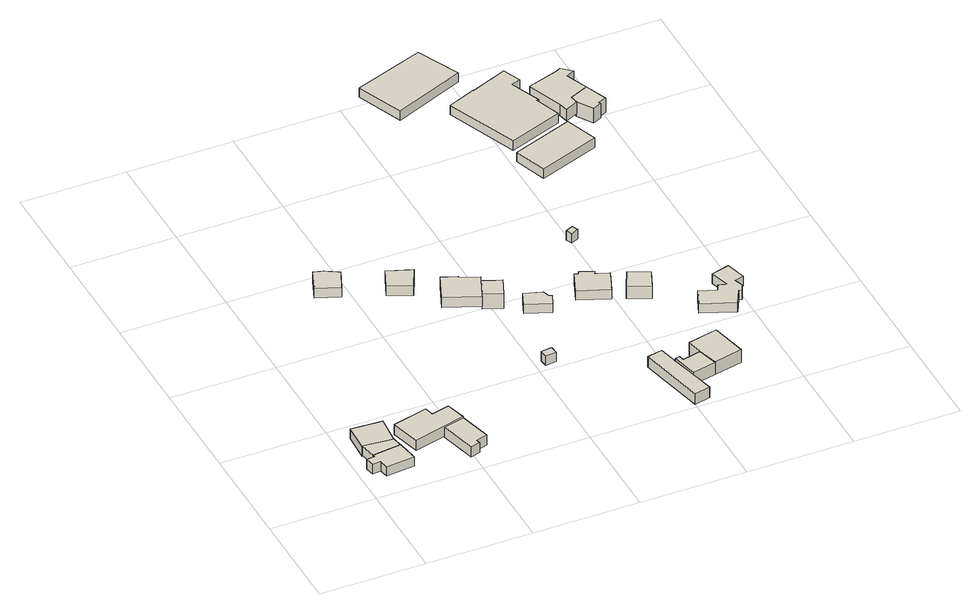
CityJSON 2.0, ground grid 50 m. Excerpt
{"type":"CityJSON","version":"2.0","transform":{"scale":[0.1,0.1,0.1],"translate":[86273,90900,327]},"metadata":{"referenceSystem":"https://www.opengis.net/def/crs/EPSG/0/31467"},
"CityObjects":{
"building1":{"type":"Building","geometry":[{"type":"Solid","lod":"1","boundaries":[[[[0,1,2,3,4,5,6,7]],[[6,8,9,7]],[[5,10,8,6]],[[4,11,10,5]],[[3,12,11,4]],[[2,13,12,3]],[[1,14,13,2]],[[0,15,14,1]],[[7,9,15,0]],[[8,10,11,12,13,14,15,9]]]]}]},
"building2":{"type":"Building","geometry":[{"type":"Solid","lod":"1","boundaries":[[[[16,17,18,19]],[[18,20,21,19]],[[17,22,20,18]],[[16,23,22,17]],[[19,21,23,16]],[[20,22,23,21]]]]}]},
"building3":{"type":"Building","geometry":[{"type":"Solid","lod":"1","boundaries":[[[[24,25,26,27]],[[26,28,29,27]],[[25,30,28,26]],[[24,31,30,25]],[[27,29,31,24]],[[28,30,31,29]]]]}]},
"building4":{"type":"Building","geometry":[{"type":"Solid","lod":"1","boundaries":[[[[32,33,34,35,36,37]],[[36,38,39,37]],[[35,40,38,36]],[[34,41,40,35]],[[33,42,41,34]],[[32,43,42,33]],[[37,39,43,32]],[[38,40,41,42,43,39]]]]}]},
"building5":{"type":"Building","geometry":[{"type":"Solid","lod":"1","boundaries":[[[[44,45,46,47,48,49]],[[48,50,51,49]],[[47,52,50,48]],[[46,53,52,47]],[[45,54,53,46]],[[44,55,54,45]],[[49,51,55,44]],[[50,52,53,54,55,51]]]]}]},
"building6":{"type":"Building","geometry":[{"type":"Solid","lod":"1","boundaries":[[[[56,57,58,59,60]],[[59,61,62,60]],[[58,63,61,59]],[[57,64,63,58]],[[56,65,64,57]],[[60,62,65,56]],[[61,63,64,65,62]]]]}]},
"building7":{"type":"Building","geometry":[{"type":"Solid","lod":"1","boundaries":[[[[66,67,68,69]],[[68,70,71,69]],[[67,72,70,68]],[[66,73,72,67]],[[69,71,73,66]],[[70,72,73,71]]]]}]},
"building8":{"type":"Building","geometry":[{"type":"Solid","lod":"1","boundaries":[[[[74,75,76,77,78,79]],[[78,80,81,79]],[[77,82,80,78]],[[76,83,82,77]],[[75,84,83,76]],[[74,85,84,75]],[[79,81,85,74]],[[80,82,83,84,85,81]]]]}]},
"building9":{"type":"Building","geometry":[{"type":"Solid","lod":"1","boundaries":[[[[86,87,88,89]],[[88,90,91,89]],[[87,92,90,88]],[[86,93,92,87]],[[89,91,93,86]],[[90,92,93,91]]]]}]},
"building10":{"type":"Building","geometry":[{"type":"Solid","lod":"1","boundaries":[[[[94,95,96,97]],[[96,98,99,97]],[[95,100,98,96]],[[94,101,100,95]],[[97,99,101,94]],[[98,100,101,99]]]]}]},
"building11":{"type":"Building","geometry":[{"type":"Solid","lod":"1","boundaries":[[[[102,103,104,105,106,107]],[[106,108,109,107]],[[105,110,108,106]],[[104,111,110,105]],[[103,112,111,104]],[[102,113,112,103]],[[107,109,113,102]],[[108,110,111,112,113,109]]]]}]},
"building12":{"type":"Building","geometry":[{"type":"Solid","lod":"1","boundaries":[[[[114,115,116,117,118,119]],[[118,120,121,119]],[[117,122,120,118]],[[116,123,122,117]],[[115,124,123,116]],[[114,125,124,115]],[[119,121,125,114]],[[120,122,123,124,125,121]]]]}]},
"building13":{"type":"Building","geometry":[{"type":"Solid","lod":"1","boundaries":[[[[126,127,128,129,130,131]],[[130,132,133,131]],[[129,134,132,130]],[[128,135,134,129]],[[127,136,135,128]],[[126,137,136,127]],[[131,133,137,126]],[[132,134,135,136,137,133]]]]}]},
"building14":{"type":"Building","geometry":[{"type":"Solid","lod":"1","boundaries":[[[[138,139,140,141,142,143,144,145]],[[144,146,147,145]],[[143,148,146,144]],[[142,149,148,143]],[[141,150,149,142]],[[140,151,150,141]],[[139,152,151,140]],[[138,153,152,139]],[[145,147,153,138]],[[146,148,149,150,151,152,153,147]]]]}]},
"building15":{"type":"Building","geometry":[{"type":"Solid","lod":"1","boundaries":[[[[154,155,156,157,158]],[[157,159,160,158]],[[156,161,159,157]],[[155,162,161,156]],[[154,163,162,155]],[[158,160,163,154]],[[159,161,162,163,160]]]]}]},
"building16":{"type":"Building","geometry":[{"type":"Solid","lod":"1","boundaries":[[[[164,165,166,167]],[[166,168,169,167]],[[165,170,168,166]],[[164,171,170,165]],[[167,169,171,164]],[[168,170,171,169]]]]}]},
"building17":{"type":"Building","geometry":[{"type":"Solid","lod":"1","boundaries":[[[[172,173,174,175]],[[174,176,177,175]],[[173,178,176,174]],[[172,179,178,173]],[[175,177,179,172]],[[176,178,179,177]]]]}]},
"building18":{"type":"Building","geometry":[{"type":"Solid","lod":"1","boundaries":[[[[180,181,182,183]],[[182,184,185,183]],[[181,186,184,182]],[[180,187,186,181]],[[183,185,187,180]],[[184,186,187,185]]]]}]},
"building19":{"type":"Building","geometry":[{"type":"Solid","lod":"1","boundaries":[[[[188,189,190,191,192,193,194,195,196,197,198,199,200]],[[199,201,202,200]],[[198,203,201,199]],[[197,204,203,198]],[[196,205,204,197]],[[195,206,205,196]],[[194,207,206,195]],[[193,208,207,194]],[[192,209,208,193]],[[191,210,209,192]],[[190,211,210,191]],[[189,212,211,190]],[[188,213,212,189]],[[200,202,213,188]],[[201,203,204,205,206,207,208,209,210,211,212,213,202]]]]}]},
"building20":{"type":"Building","geometry":[{"type":"Solid","lod":"1","boundaries":[[[[214,215,216,217,218,219,220,221,222,223]],[[222,224,225,223]],[[221,226,224,222]],[[220,227,226,221]],[[219,228,227,220]],[[218,229,228,219]],[[217,230,229,218]],[[216,231,230,217]],[[215,232,231,216]],[[214,233,232,215]],[[223,225,233,214]],[[224,226,227,228,229,230,231,232,233,225]]]]}]},
"building21":{"type":"Building","geometry":[{"type":"Solid","lod":"1","boundaries":[[[[234,235,236,237]],[[236,238,239,237]],[[235,240,238,236]],[[234,241,240,235]],[[237,239,241,234]],[[238,240,241,239]]]]}]},
"building22":{"type":"Building","geometry":[{"type":"Solid","lod":"1","boundaries":[[[[242,243,244,245,246,247,248,249,250,251]],[[250,252,253,251]],[[249,254,252,250]],[[248,255,254,249]],[[247,256,255,248]],[[246,257,256,247]],[[245,258,257,246]],[[244,259,258,245]],[[243,260,259,244]],[[242,261,260,243]],[[251,253,261,242]],[[252,254,255,256,257,258,259,260,261,253]]]]}]},
"building23":{"type":"Building","geometry":[{"type":"Solid","lod":"1","boundaries":[[[[247,262,263,264,265,249,248]],[[249,266,267,248]],[[265,268,266,249]],[[264,269,268,265]],[[263,270,269,264]],[[262,271,270,263]],[[247,272,271,262]],[[248,267,272,247]],[[266,268,269,270,271,272,267]]]]}]}
},
"vertices":[
[197,39,130],[180,140,130],[45,123,130],[47,113,130],[7,107,130],[14,65,130],[55,69,130],[63,25,130],[55,69,80],[63,25,80],[14,65,80],[7,107,80],[47,113,80],[45,123,80],[180,140,80],[197,39,80],
[45,123,128],[180,140,128],[173,190,128],[30,204,128],[173,190,78],[30,204,78],[180,140,78],[45,123,78],
[173,190,122],[186,329,122],[37,338,122],[30,204,122],[37,338,72],[30,204,72],[186,329,72],[173,190,72],
[223,293,118],[260,153,118],[509,218,118],[484,312,118],[399,290,118],[388,335,118],[399,290,64],[388,335,64],[484,312,64],[509,218,64],[260,153,64],[223,293,64],
[409,192,113],[454,19,113],[499,31,113],[494,51,113],[549,65,113],[509,218,113],[549,65,60],[509,218,60],[494,51,60],[499,31,60],[454,19,60],[409,192,60],
[445,1309,151],[383,1345,151],[339,1359,151],[295,1252,151],[403,1209,151],[295,1252,101],[403,1209,101],[339,1359,101],[383,1345,101],[445,1309,101],
[742,1207,138],[628,1251,138],[587,1153,138],[692,1104,138],[587,1153,88],[692,1104,88],[628,1251,88],[742,1207,88],
[889,1078,143],[818,1108,143],[764,977,143],[922,912,143],[974,1037,143],[887,1073,143],[974,1037,89],[887,1073,89],[922,912,89],[764,977,89],[818,1108,89],[889,1078,89],
[1038,568,50],[1042,531,50],[1093,536,50],[1089,574,50],[1093,536,0],[1089,574,0],[1042,531,0],[1038,568,0],
[922,912,156],[1007,876,156],[1042,961,156],[957,996,156],[1042,961,74],[957,996,74],[1007,876,74],[922,912,74],
[1106,899,108],[1078,828,108],[1192,782,108],[1212,831,108],[1199,838,108],[1189,871,108],[1199,838,58],[1189,871,58],[1212,831,58],[1192,782,58],[1078,828,58],[1106,899,58],
[1497,9,64],[1572,26,64],[1548,131,64],[1517,253,64],[1496,343,64],[1425,328,64],[1496,343,8],[1425,328,8],[1517,253,8],[1548,131,8],[1572,26,8],[1497,9,8],
[1659,156,76],[1633,252,76],[1546,232,76],[1540,258,76],[1517,253,76],[1548,131,76],[1517,253,13],[1548,131,13],[1540,258,13],[1546,232,13],[1633,252,13],[1659,156,13],
[1506,880,100],[1446,904,100],[1451,917,100],[1388,944,100],[1381,930,100],[1365,936,100],[1322,829,100],[1463,773,100],[1322,829,50],[1463,773,50],[1365,936,50],[1381,930,50],[1388,944,50],[1451,917,50],[1446,904,50],[1506,880,50],
[1757,357,79],[1617,325,79],[1633,252,79],[1659,156,79],[1795,187,79],[1659,156,11],[1795,187,11],[1633,252,11],[1617,325,11],[1757,357,11],
[1528,764,100],[1627,718,100],[1666,813,100],[1572,857,100],[1666,813,36],[1572,857,36],[1627,718,36],[1528,764,36],
[1496,1238,101],[1460,1223,101],[1472,1194,101],[1508,1209,101],[1472,1194,51],[1508,1209,51],[1460,1223,51],[1496,1238,51],
[1355,2480,212],[1025,2362,212],[1114,2143,212],[1448,2279,212],[1114,2143,162],[1448,2279,162],[1025,2362,162],[1355,2480,162],
[1932,512,59],[1970,587,59],[1985,583,59],[2000,615,59],[1986,655,59],[2030,667,59],[2004,762,59],[1917,738,59],[1943,648,59],[1907,659,59],[1891,629,59],[1812,659,59],[1777,575,59],[1812,659,9],[1777,575,9],[1891,629,9],[1907,659,9],[1943,648,9],[1917,738,9],[2004,762,9],[2030,667,9],[1986,655,9],[2000,615,9],[1985,583,9],[1970,587,9],[1932,512,9],
[1338,2122,184],[1474,1783,184],[1729,1876,184],[1685,1997,184],[1694,1999,184],[1636,2143,184],[1679,2158,184],[1645,2243,184],[1472,2173,184],[1473,2177,184],[1472,2173,134],[1473,2177,134],[1645,2243,134],[1679,2158,134],[1636,2143,134],[1694,1999,134],[1685,1997,134],[1729,1876,134],[1474,1783,134],[1338,2122,134],
[1465,1728,166],[1520,1574,166],[1807,1677,166],[1752,1831,166],[1807,1677,116],[1752,1831,116],[1520,1574,116],[1465,1728,116],
[1863,2149,192],[1843,2137,192],[1694,2090,192],[1759,1921,192],[1769,1878,192],[1829,1906,192],[1822,1946,192],[1910,1985,192],[1869,2085,192],[1908,2107,192],[1869,2085,131],[1908,2107,131],[1910,1985,131],[1822,1946,131],[1829,1906,131],[1769,1878,131],[1759,1921,131],[1694,2090,131],[1843,2137,131],[1863,2149,131],
[1875,1834,192],[1917,1853,192],[1912,1863,192],[1951,1879,192],[1910,1985,116],[1822,1946,116],[1951,1879,116],[1912,1863,116],[1917,1853,116],[1875,1834,116],[1829,1906,116]
]}
